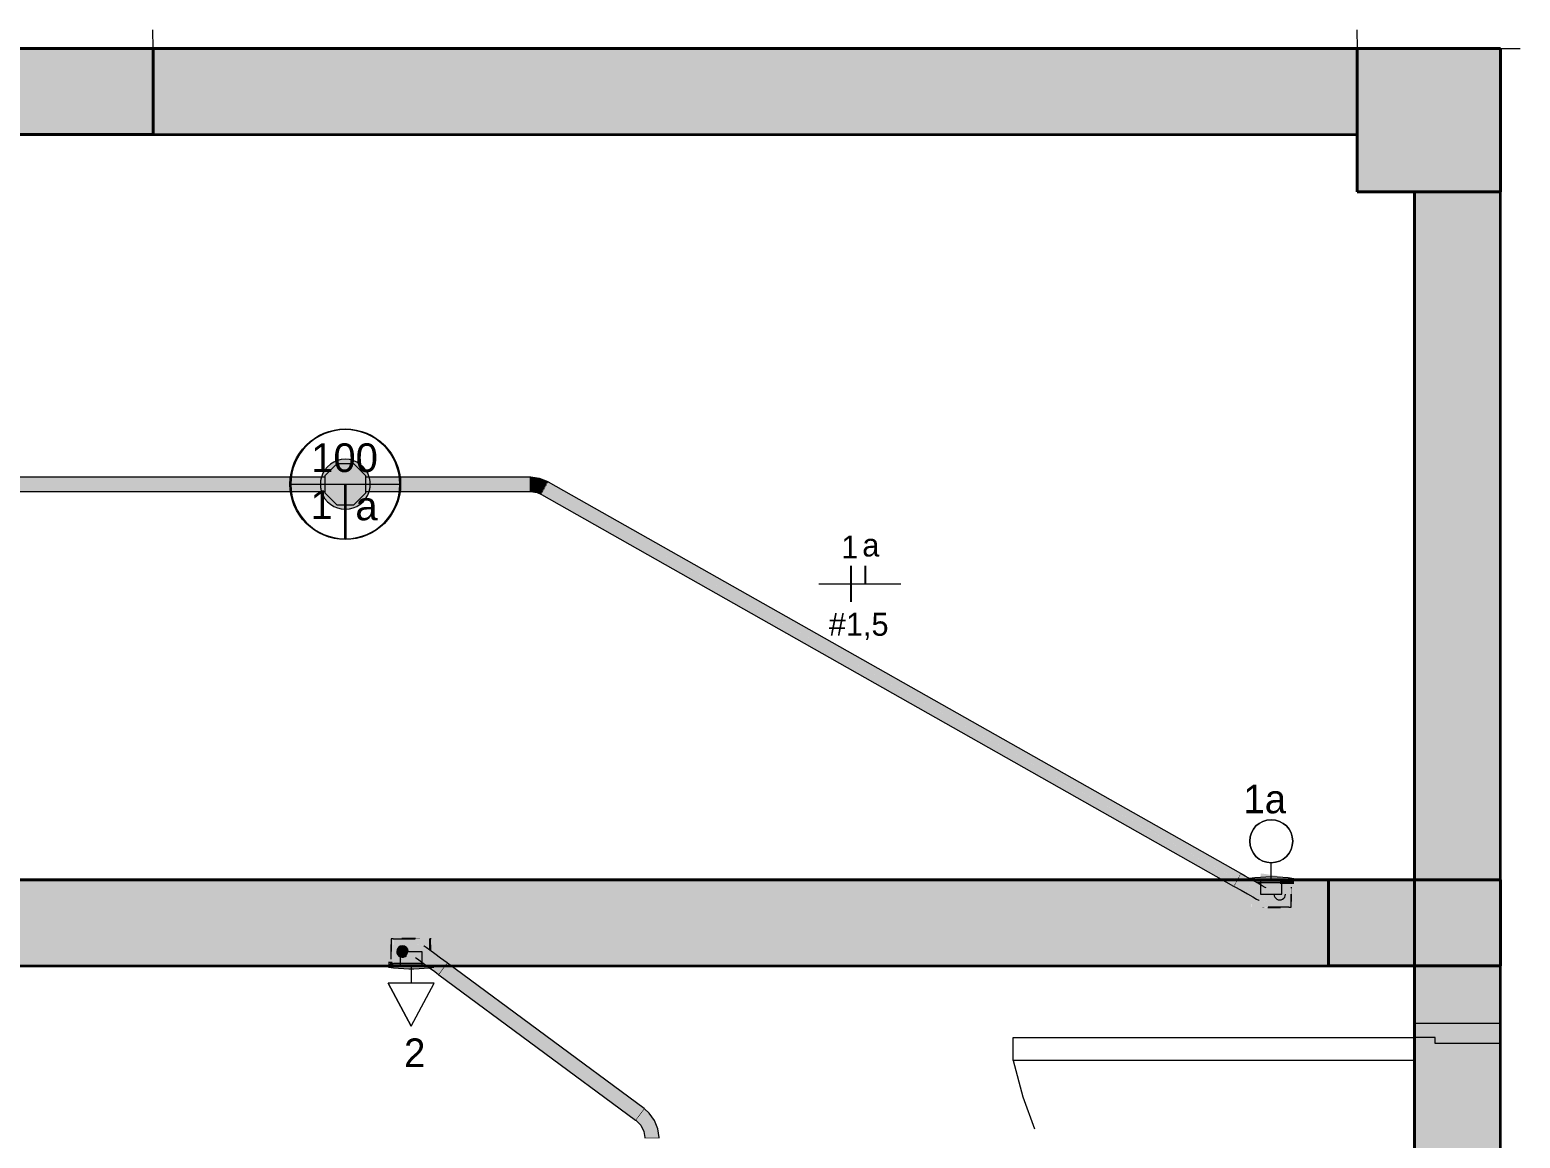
# Model space of a CAD drawing. Header units: metres. Extents: x 34 to 64.7, y -8.4 to 5.
# Drawn here: x 41.518 to 44.117, y 3.02 to 4.953 of the extents above; entities that cross this region are included whole.
import ezdxf

# ---------------------------------------------------------------- set-up
doc = ezdxf.new("R2010")
doc.units = ezdxf.units.M
for name, pattern in [('Hidden 1_5', [0.0022, 0.0015, -0.0007]), ('IMPORT-DASHED2 _4_', [0.375, 0.25, -0.125]), ('IMPORT-HIDDEN2 _4_', [0.1875, 0.125, -0.0625])]:
    doc.linetypes.add(name, pattern=pattern)
for name, color, linetype, lineweight in [('A-ANNO-NOTE', 7, 'Continuous', 18), ('A-COLS', 7, 'Continuous', 18), ('A-DETL', 7, 'Hidden 1_5', 18), ('A-GENM', 7, 'Continuous', 18), ('ARQ-PAR', 7, 'Continuous', 18), ('ARQ-PIS', 7, 'Continuous', 18), ('ARQ-POR', 7, 'Continuous', 18), ('ARQ-PROJ', 7, 'IMPORT-DASHED2 _4_', 18), ('Dispositivos elétricos', 7, 'Continuous', 70), ('E-LITE', 7, 'Continuous', 50), ('E-LITE-EQPM-IDEN', 7, 'Continuous', 9), ('E-LITE-IDEN', 7, 'Continuous', 9), ('E-POWR-CNDT', 7, 'Continuous', 35), ('Identificadores de dispositivos elétricos', 7, 'Continuous', 9), ('S-BEAM', 7, 'Continuous', 18)]:
    doc.layers.add(name, color=color, linetype=linetype, lineweight=lineweight)
doc.layers.add('BASE ELETRICO__dwg', color=7, linetype='Continuous', lineweight=18, true_color=0x767676)
doc.styles.add('Arial', font='arial.ttf', dxfattribs={"height": 0.05})
doc.styles.add('Century Gothic', font='GOTHIC.TTF', dxfattribs={"height": 0.05})
doc.styles.add('Century Gothic_1', font='GOTHIC.TTF', dxfattribs={"height": 0.04})

# ---------------------------------------------------------------- blocks, each defined once
blk = doc.blocks.new('IFC_ifc-1-PLANTA BAIXA - TÉRREO')
at = {"layer": 'A-COLS', "lineweight": 5, "true_color": 0xdfb68e, "transparency": 33554685}
for points in [[(41.4326, 4.77), (41.7326, 4.77), (41.7326, 4.92), (41.4326, 4.92)], [(43.8326, 4.67), (44.0826, 4.67), (44.0826, 4.92), (43.8326, 4.92), (43.8326, 4.77)], [(43.9326, 3.32), (44.0826, 3.32), (44.0826, 3.47), (43.7826, 3.47), (43.7826, 3.32), (43.7999, 3.32)]]:
    blk.add_hatch(color=31, dxfattribs=at).paths.add_polyline_path(points)
at = {"layer": 'S-BEAM', "lineweight": 5, "true_color": 0xe6c9ab, "transparency": 33554675}
for points in [[(43.6286, 4.77), (43.8326, 4.77), (43.8326, 4.92), (41.7326, 4.92), (41.7326, 4.77), (43.6276, 4.77)], [(43.9326, 3.47), (44.0826, 3.47), (44.0826, 4.67), (43.9326, 4.67), (43.9326, 3.6999)], [(42.5868, 3.32), (43.7826, 3.32), (43.7826, 3.47), (43.7176, 3.47), (43.7176, 3.4672), (43.7221, 3.4672), (43.7221, 3.4642), (43.7176, 3.4642), (43.7176, 3.4571), (43.7181, 3.4571), (43.7181, 3.4329), (43.7176, 3.4329), (43.7175, 3.4225), (43.6981, 3.4225), (43.6981, 3.422), (43.6672, 3.422), (43.6672, 3.4225), (43.6476, 3.4226), (43.6476, 3.4329), (43.6472, 3.4329), (43.6471, 3.4423), (43.6324, 3.4508), (43.6261, 3.4546), (43.6145, 3.4607), (43.598, 3.47), (41.3326, 3.47), (41.3326, 3.32), (42.1476, 3.32), (42.1476, 3.3228), (42.1432, 3.3228), (42.1432, 3.3258), (42.1476, 3.3258), (42.1476, 3.3329), (42.1472, 3.3329), (42.1472, 3.3571), (42.1476, 3.3571), (42.1478, 3.3675), (42.1672, 3.3675), (42.1672, 3.368), (42.1981, 3.368), (42.1981, 3.3675), (42.2176, 3.3675), (42.2176, 3.3571), (42.2181, 3.3571), (42.2181, 3.3454), (42.2297, 3.3365), (42.2406, 3.3285), (42.2501, 3.3218), (42.2525, 3.32), (42.5852, 3.32)], [(44.0826, 0.3), (44.0826, 3.32), (43.9326, 3.32), (43.9326, 2.425), (43.9354, 2.425), (43.9354, 2.4295), (43.9384, 2.4295), (43.9386, 2.425), (43.9455, 2.425), (43.9455, 2.4255), (43.9697, 2.4255), (43.9697, 2.425), (43.9801, 2.4249), (43.9801, 2.4055), (43.9806, 2.4055), (43.9806, 2.3745), (43.9801, 2.3745), (43.9801, 2.355), (43.9697, 2.355), (43.9697, 2.3545), (43.9455, 2.3545), (43.9455, 2.355), (43.9418, 2.355), (43.9384, 2.3536), (43.9384, 2.3506), (43.9354, 2.3506), (43.9354, 2.3525), (43.9326, 2.3515), (43.9326, 1.6283), (43.9354, 1.6273), (43.9354, 1.6295), (43.9384, 1.6295), (43.9386, 1.626), (43.9417, 1.625), (43.9455, 1.6252), (43.9455, 1.6255), (43.9697, 1.6255), (43.9697, 1.625), (43.9801, 1.6249), (43.9801, 1.6055), (43.9806, 1.6055), (43.9806, 1.5745), (43.9801, 1.5745), (43.9801, 1.555), (43.9697, 1.555), (43.9697, 1.5545), (43.9455, 1.5545), (43.9455, 1.555), (43.9384, 1.555), (43.9384, 1.5506), (43.9354, 1.5506), (43.9354, 1.555), (43.9326, 1.555), (43.9326, 0.3)]]:
    blk.add_hatch(color=9, dxfattribs=at).paths.add_polyline_path(points)
at = {"layer": 'A-COLS', "color": 31, "lineweight": 35, "true_color": 0xdeb58e}
for p, q in [((41.7326, 4.92), (41.4326, 4.92)), ((41.4326, 4.92), (41.7326, 4.92)), ((41.7326, 4.92), (41.4326, 4.92)), ((41.4326, 4.92), (41.7326, 4.92)), ((44.0826, 4.92), (43.8326, 4.92)), ((43.8326, 4.92), (44.0826, 4.92)), ((44.0826, 4.92), (43.8326, 4.92)), ((43.8326, 4.92), (44.0826, 4.92)), ((44.0826, 4.67), (44.0826, 4.92)), ((44.0826, 4.92), (44.0826, 4.67)), ((44.0826, 4.67), (44.0826, 4.92)), ((44.0826, 4.92), (44.0826, 4.67)), ((41.4326, 4.77), (41.7326, 4.77)), ((41.7326, 4.77), (41.4326, 4.77)), ((41.4326, 4.77), (41.7326, 4.77)), ((41.7326, 4.77), (41.4326, 4.77)), ((43.7999, 3.47), (43.7826, 3.47)), ((43.7826, 3.47), (43.7999, 3.47)), ((43.7826, 3.32), (43.7999, 3.32)), ((43.7999, 3.32), (43.7826, 3.32))]:
    blk.add_line(p, q, dxfattribs=at)
at = {"layer": 'A-COLS', "color": 252, "lineweight": 35, "true_color": 0x8e8e8e}
for p, q in [((41.7326, 4.92), (41.4326, 4.92)), ((41.7326, 4.77), (41.7326, 4.92)), ((43.8326, 4.92), (43.8326, 4.67)), ((44.0826, 4.92), (43.8326, 4.92)), ((44.0826, 4.67), (44.0826, 4.92)), ((41.4326, 4.77), (41.7326, 4.77)), ((43.8326, 4.67), (44.0826, 4.67)), ((43.7826, 3.47), (43.7826, 3.32)), ((43.9326, 3.47), (43.7826, 3.47)), ((43.7826, 3.32), (43.9326, 3.32))]:
    blk.add_line(p, q, dxfattribs=at)
at = {"layer": 'A-COLS', "color": 9, "lineweight": 35, "true_color": 0xe5c8aa}
for p, q in [((41.7326, 4.77), (41.7326, 4.92)), ((41.7326, 4.92), (41.7326, 4.77)), ((41.7326, 4.77), (41.7326, 4.92)), ((41.7326, 4.92), (41.7326, 4.77)), ((43.8326, 4.92), (43.8326, 4.77)), ((43.8326, 4.77), (43.8326, 4.92)), ((43.8326, 4.92), (43.8326, 4.77)), ((43.8326, 4.77), (43.8326, 4.92)), ((43.8326, 4.77), (43.8326, 4.67)), ((43.8326, 4.67), (43.8326, 4.77)), ((43.8326, 4.67), (43.9326, 4.67)), ((43.9326, 4.67), (43.8326, 4.67)), ((43.9326, 4.67), (44.0826, 4.67)), ((44.0826, 4.67), (43.9326, 4.67)), ((43.9326, 4.67), (44.0826, 4.67)), ((44.0826, 4.67), (43.9326, 4.67)), ((43.7826, 3.47), (43.7826, 3.32)), ((43.7826, 3.32), (43.7826, 3.47)), ((44.0826, 3.47), (43.9326, 3.47)), ((43.9326, 3.47), (44.0826, 3.47)), ((43.9326, 3.32), (44.0826, 3.32)), ((44.0826, 3.32), (43.9326, 3.32))]:
    blk.add_line(p, q, dxfattribs=at)
at = {"layer": 'A-COLS', "color": 9, "lineweight": 35, "true_color": 0xe1c6a9}
for p, q in [((43.8326, 4.77), (43.8326, 4.67)), ((43.8326, 4.67), (43.8326, 4.77)), ((43.8326, 4.67), (43.9326, 4.67)), ((43.9326, 4.67), (43.8326, 4.67)), ((43.9326, 3.47), (43.7999, 3.47)), ((43.7999, 3.47), (43.9326, 3.47)), ((44.0826, 3.47), (43.9326, 3.47)), ((44.0826, 3.32), (44.0826, 3.47)), ((43.7999, 3.32), (43.9326, 3.32)), ((43.9326, 3.32), (43.7999, 3.32)), ((43.9326, 3.32), (44.0826, 3.32))]:
    blk.add_line(p, q, dxfattribs=at)
at = {"layer": 'A-COLS', "color": 31, "lineweight": 35, "true_color": 0xdfb68e}
for p, q in [((44.0826, 3.32), (44.0826, 3.47)), ((44.0826, 3.47), (44.0826, 3.32))]:
    blk.add_line(p, q, dxfattribs=at)
at = {"layer": 'S-BEAM', "color": 9, "lineweight": 35, "true_color": 0xe5c8ab}
for p, q in [((41.7326, 4.92), (41.7326, 4.77)), ((41.7326, 4.77), (41.7326, 4.92)), ((43.8326, 4.92), (41.7326, 4.92)), ((41.7326, 4.92), (43.8326, 4.92)), ((41.7326, 4.92), (41.7326, 4.77)), ((41.7326, 4.77), (41.7326, 4.92)), ((41.7326, 4.92), (43.8326, 4.92)), ((41.7326, 4.92), (41.7326, 4.77)), ((43.8326, 4.92), (43.8326, 4.77)), ((43.8326, 4.77), (43.8326, 4.92)), ((43.8326, 4.92), (43.8326, 4.77)), ((43.8326, 4.77), (43.8326, 4.92)), ((43.8326, 4.77), (43.8326, 4.92)), ((41.7326, 4.77), (43.8326, 4.77)), ((41.7326, 4.77), (43.8326, 4.77)), ((41.7326, 4.77), (43.8326, 4.77)), ((43.9326, 4.67), (44.0826, 4.67)), ((44.0826, 4.67), (43.9326, 4.67)), ((43.9326, 4.67), (43.9326, 3.47)), ((43.9326, 3.47), (43.9326, 4.67)), ((43.9326, 4.67), (44.0826, 4.67)), ((44.0826, 4.67), (43.9326, 4.67)), ((43.9326, 3.47), (43.9326, 4.67)), ((44.0826, 4.67), (43.9326, 4.67)), ((44.0826, 3.47), (44.0826, 4.67)), ((44.0826, 3.47), (44.0826, 4.67)), ((44.0826, 3.47), (44.0826, 4.67)), ((41.3326, 3.47), (43.7826, 3.47)), ((43.7826, 3.47), (43.7826, 3.32)), ((43.7826, 3.32), (43.7826, 3.47)), ((43.7826, 3.32), (43.7826, 3.47)), ((43.9326, 3.47), (44.0826, 3.47)), ((44.0826, 3.47), (43.9326, 3.47)), ((43.9326, 3.47), (44.0826, 3.47)), ((41.3326, 3.32), (43.7826, 3.32)), ((43.9326, 3.32), (44.0826, 3.32)), ((44.0826, 3.32), (43.9326, 3.32)), ((43.9326, 3.32), (43.9326, 0.3)), ((43.9326, 0.3), (43.9326, 3.32)), ((44.0826, 3.32), (43.9326, 3.32)), ((43.9326, 0.3), (43.9326, 3.32)), ((44.0826, 0.3), (44.0826, 3.32)), ((44.0826, 0.3), (44.0826, 3.32)), ((44.0826, 0.3), (44.0826, 3.32))]:
    blk.add_line(p, q, dxfattribs=at)
at = {"layer": 'S-BEAM', "color": 9, "lineweight": 35, "true_color": 0xe3c7ab}
for p, q in [((43.8326, 4.92), (41.7326, 4.92)), ((41.7326, 4.92), (43.8326, 4.92)), ((41.7326, 4.77), (43.8326, 4.77)), ((41.7326, 4.77), (43.8326, 4.77)), ((43.9326, 4.67), (43.9326, 3.47)), ((43.9326, 0.3), (43.9326, 4.67)), ((44.0826, 3.47), (44.0826, 4.67)), ((44.0826, 0.3), (44.0826, 4.67)), ((43.7826, 3.47), (41.3326, 3.47)), ((41.3326, 3.47), (43.7826, 3.47)), ((44.0826, 3.47), (43.9326, 3.47)), ((41.3326, 3.32), (43.7826, 3.32)), ((41.3326, 3.32), (43.7826, 3.32)), ((43.9326, 3.32), (44.0826, 3.32)), ((43.9326, 3.32), (43.9326, 0.3)), ((44.0826, 0.3), (44.0826, 3.32))]:
    blk.add_line(p, q, dxfattribs=at)
at = {"layer": 'S-BEAM', "color": 253, "lineweight": 35, "true_color": 0xababab}
for p, q in [((41.7326, 4.77), (41.7326, 4.92)), ((43.8326, 4.92), (41.7326, 4.92)), ((43.8326, 4.92), (43.8326, 4.77)), ((41.7326, 4.77), (43.8326, 4.77)), ((43.9326, 4.67), (44.0826, 4.67)), ((43.9326, 4.67), (43.9326, 0.3)), ((44.0826, 0.3), (44.0826, 4.67)), ((43.7826, 3.47), (41.3326, 3.47)), ((43.7826, 3.47), (43.7826, 3.32)), ((41.3326, 3.32), (43.7826, 3.32))]:
    blk.add_line(p, q, dxfattribs=at)
blk = doc.blocks.new('BASE ELETRICO__dwg-8227098-PLANTA BAIXA - TÉRREO')
at = {"layer": 'ARQ-PAR', "color": 252, "true_color": 0x8e8e8e}
for p, q in [((44.0826, 3.22), (44.0826, 3.52)), ((44.0826, 3.47), (43.7471, 3.47))]:
    blk.add_line(p, q, dxfattribs=at)
at = {"layer": 'ARQ-PAR', "color": 252, "true_color": 0x8e8e8e, "flags": 128}
for points in [[(33.9763, 0.2), (34.0326, 0.2), (34.0326, 4.92), (44.1168, 4.92)], [(36.4826, 4.92), (36.4826, 4.77), (41.7326, 4.77), (41.7326, 4.92)], [(44.0826, 4.67), (43.8326, 4.67), (43.8326, 4.92)], [(43.5473, 3.47), (41.1826, 3.47), (41.1826, 3.1712)], [(41.3326, 3.1667), (41.3326, 3.32), (42.1182, 3.32)], [(42.2946, 3.32), (43.9326, 3.32), (43.9326, 3.22), (44.0826, 3.22), (44.0826, 0.2), (44.1168, 0.2)]]:
    blk.add_lwpolyline(points, dxfattribs=at)
at = {"layer": 'ARQ-PIS', "color": 252, "true_color": 0x8e8e8e}
for p, q in [((41.7326, 4.92), (41.7321, 4.9525)), ((43.8321, 4.9525), (43.8326, 4.92))]:
    blk.add_line(p, q, dxfattribs=at)
at = {"layer": 'ARQ-POR', "color": 252, "true_color": 0x8e8e8e, "flags": 128}
for points in [[(44.0826, 3.185), (43.9684, 3.185), (43.9684, 3.195), (43.9327, 3.195), (43.9326, 3.205), (43.9326, 3.22), (44.0826, 3.22), (44.0826, 3.185)], [(43.2328, 3.155), (43.2328, 3.195), (43.9326, 3.195), (43.9326, 3.155), (43.2328, 3.155)]]:
    blk.add_lwpolyline(points, dxfattribs=at)
at = {"layer": 'ARQ-POR', "color": 252, "linetype": 'IMPORT-HIDDEN2 _4_', "true_color": 0x8e8e8e}
blk.add_arc((43.9689, 3.3193), 0.7543, 192.5774, 269.9718, dxfattribs=at)
at = {"layer": 'ARQ-PROJ', "color": 252, "true_color": 0x8e8e8e}
blk.add_line((44.0826, 4.92), (44.0826, 3.52), dxfattribs=at)
blk = doc.blocks.new('PVC Corrugado Amarelo_Caixa de Luz 4x2 - Linha Eletroduto Corrugado _Amarelo_-V10-PLANTA BAIXA - TÉRREO')
at = {"layer": 'E-POWR-CNDT', "linetype": 'Hidden 1_5', "lineweight": 18, "true_color": 0xffff00}
for points in [[(-0.0355, 0.025), (-0.035, 0.025), (-0.035, 0.0371), (-0.0355, 0.0371), (-0.0355, 0.0276)], [(-0.015, 0.015), (-0.0118, 0.0156), (-0.01, 0.0163), (-0.0073, 0.0188), (-0.0062, 0.0204), (-0.0052, 0.0234), (-0.005, 0.025), (-0.0056, 0.0282), (-0.0067, 0.0305), (-0.0079, 0.0321), (-0.011, 0.0341), (-0.0129, 0.0347), (-0.015, 0.035), (-0.0176, 0.0347), (-0.02, 0.0337), (-0.0221, 0.0321), (-0.0237, 0.03), (-0.0248, 0.0266), (-0.025, 0.025), (-0.0244, 0.0218), (-0.0237, 0.02), (-0.0221, 0.0179), (-0.02, 0.0163), (-0.0176, 0.0153)], [(-0.0155, 0.0475), (-0.0121, 0.0475), (-0.0121, 0.048), (-0.0155, 0.048)], [(-0.008, 0.0475), (0, 0.0475), (0, 0.048), (-0.0121, 0.0478), (-0.0121, 0.0475), (-0.0088, 0.0475)], [(0.0121, 0.0475), (0.0121, 0.048), (0, 0.048), (0, 0.0475), (0.0118, 0.0475)], [(0.015, 0.0475), (0.0155, 0.0475), (0.0155, 0.048), (0.0121, 0.048), (0.0121, 0.0475), (0.0139, 0.0475)], [(0.035, 0.0258), (0.0349, 0.0475), (0.031, 0.0475), (0.031, 0.0286), (0.0349, 0.0258)], [(0.0355, 0.0254), (0.0355, 0.0371), (0.035, 0.0371), (0.035, 0.0258), (0.0354, 0.0255)], [(-0.0371, 0.0028), (-0.0371, 0.0058), (-0.0395, 0.0058), (-0.0395, 0.0028), (-0.0389, 0.0028)], [(-0.0319, 0.0028), (-0.031, 0.0028), (-0.0313, 0.0058), (-0.0371, 0.0058), (-0.0368, 0.0028), (-0.0327, 0.0028)], [(-0.0355, 0.0129), (-0.035, 0.0129), (-0.035, 0.025), (-0.0355, 0.025), (-0.0355, 0.0142)], [(-0.0067, 0.0028), (0, 0.0028), (0, 0.0058), (-0.031, 0.0058), (-0.031, 0.0028), (-0.0094, 0.0028)], [(0.0118, 0.0028), (0.0242, 0.0028), (0.0204, 0.0058), (0, 0.0058), (0, 0.0028), (0.0094, 0.0028)]]:
    blk.add_hatch(color=2, dxfattribs=at).paths.add_polyline_path(points)
h = blk.add_hatch(color=2, dxfattribs=at)
h.paths.add_polyline_path([(-0.0345, 0), (-0.031, 0), (-0.0313, 0.0028), (-0.035, 0.0028), (-0.0349, 0)])
h.paths.add_polyline_path([(-0.0338, 0.0058), (-0.031, 0.0058), (-0.0313, 0.0475), (-0.035, 0.0474), (-0.0349, 0.0058), (-0.0342, 0.0058)])
h = blk.add_hatch(color=2, dxfattribs=at)
h.paths.add_polyline_path([(0.0131, 0), (0.0278, 0.0001), (0.0241, 0.0028), (-0.031, 0.0028), (-0.031, 0), (0.0128, 0)])
h.paths.add_polyline_path([(0, 0.0058), (0.0204, 0.0058), (0.0124, 0.0117), (0.0069, 0.0156), (0.0052, 0.0172), (0.0033, 0.0209), (0.0026, 0.0231), (0.0028, 0.0276), (0.0034, 0.0296), (0.0056, 0.0331), (0.0072, 0.0348), (0.0109, 0.0367), (0.0131, 0.0374), (0.0173, 0.0372), (0.0196, 0.0366), (0.0238, 0.0338), (0.025, 0.0328), (0.0302, 0.0291), (0.031, 0.0286), (0.031, 0.0475), (-0.031, 0.0475), (-0.031, 0.0058), (-0.0067, 0.0058)])
h.paths.add_polyline_path([(-0.015, 0.015), (-0.0185, 0.0157), (-0.02, 0.0163), (-0.0221, 0.0179), (-0.0237, 0.02), (-0.0248, 0.0235), (-0.025, 0.025), (-0.0247, 0.0276), (-0.0237, 0.03), (-0.0217, 0.0324), (-0.02, 0.0337), (-0.0176, 0.0347), (-0.015, 0.035), (-0.0115, 0.0343), (-0.01, 0.0337), (-0.0073, 0.0313), (-0.0062, 0.0296), (-0.0053, 0.0276), (-0.005, 0.0247), (-0.0056, 0.0218), (-0.0067, 0.0195), (-0.0087, 0.0173), (-0.01, 0.0163), (-0.0124, 0.0153)])
at = {"layer": 'E-POWR-CNDT', "lineweight": 18}
for p, q in [((-0.035, 0.0375), (-0.0355, 0.0375)), ((-0.035, 0.0375), (-0.0355, 0.0375)), ((-0.0355, 0.0375), (-0.0355, 0.025)), ((-0.0355, 0.0375), (-0.0355, 0.0371)), ((-0.035, 0.0475), (-0.035, 0.025)), ((-0.031, 0.0475), (-0.035, 0.0475)), ((-0.031, 0.0475), (0.0072, 0.0475)), ((-0.016, 0.048), (-0.016, 0.0475)), ((-0.0122, 0.048), (-0.016, 0.048)), ((-0.0125, 0.048), (-0.0125, 0.0475)), ((0, 0.048), (-0.0125, 0.048)), ((0.0078, 0.048), (0, 0.048)), ((0.035, 0.0475), (0.033, 0.0475)), ((0.035, 0.0474), (0.035, 0.0475)), ((-0.0371, 0.0058), (-0.0395, 0.0058)), ((-0.0395, 0.0028), (-0.0371, 0.0028)), ((-0.0327, 0.0058), (-0.0371, 0.0058)), ((-0.0371, 0.0028), (-0.031, 0.0028)), ((-0.0355, 0.025), (-0.0355, 0.0125)), ((-0.0355, 0.0129), (-0.0355, 0.0125)), ((-0.0355, 0.0125), (-0.035, 0.0125)), ((-0.0355, 0.0125), (-0.035, 0.0125))]:
    blk.add_line(p, q, dxfattribs=at)
for start, end in [(0.7332, 180), (180, 315)]:
    blk.add_arc((-0.015, 0.025), 0.01, start, end, dxfattribs=at)
blk = doc.blocks.new('PVC Corrugado Amarelo_Caixa de Luz 4x2 - PVC Corrugado Amarelo_Caixa de Luz 4x2-V16-PLANTA BAIXA - TÉRREO')
at = {"layer": 'E-POWR-CNDT', "linetype": 'Hidden 1_5', "lineweight": 18, "true_color": 0xffff00}
for points in [[(-0.0355, 0.0371), (-0.0355, 0.025), (-0.035, 0.025), (-0.035, 0.0371)], [(-0.0155, 0.048), (-0.0155, 0.0475), (-0.0121, 0.0475), (-0.0121, 0.048), (-0.0139, 0.048)], [(-0.0032, 0.048), (-0.0121, 0.0478), (-0.0121, 0.0475), (0, 0.0475), (0, 0.048)], [(0.0121, 0.048), (0, 0.048), (0, 0.0475), (0.0121, 0.0476)], [(0.0121, 0.048), (0.0121, 0.0475), (0.0155, 0.0475), (0.0155, 0.048), (0.0139, 0.048)], [(0.035, 0.0371), (0.035, 0.028), (0.0355, 0.0278), (0.0355, 0.0371)], [(-0.0381, 0.0058), (-0.0395, 0.0058), (-0.0395, 0.0028), (-0.0371, 0.003), (-0.0371, 0.0058)], [(-0.0313, 0.0058), (-0.0371, 0.0058), (-0.037, 0.0028), (-0.031, 0.0028), (-0.031, 0.0058)], [(-0.0355, 0.025), (-0.0355, 0.0129), (-0.035, 0.0129), (-0.035, 0.025)], [(-0.0183, 0.0058), (-0.031, 0.0058), (-0.031, 0.0028), (0, 0.0028), (0, 0.0058), (-0.0176, 0.0058)], [(0.0222, 0.0058), (0, 0.0058), (0, 0.0028), (0.0291, 0.0028), (0.0238, 0.0058)]]:
    blk.add_hatch(color=2, dxfattribs=at).paths.add_polyline_path(points)
h = blk.add_hatch(color=2, dxfattribs=at)
h.paths.add_polyline_path([(-0.031, 0.0475), (-0.035, 0.0474), (-0.0349, 0.0058), (-0.031, 0.0058), (-0.031, 0.0445)])
h.paths.add_polyline_path([(-0.035, 0.0028), (-0.0349, 0), (-0.031, 0), (-0.0313, 0.0028), (-0.0349, 0.0028)])
h = blk.add_hatch(color=2, dxfattribs=at)
h.paths.add_polyline_path([(0.031, 0.0475), (-0.031, 0.0475), (-0.031, 0.0058), (0.024, 0.0058), (0.0139, 0.0115), (0.0087, 0.0142), (0.006, 0.0163), (0.0038, 0.0196), (0.0029, 0.0218), (0.0025, 0.025), (0.0032, 0.0288), (0.0042, 0.0312), (0.0068, 0.0343), (0.0087, 0.0358), (0.0126, 0.0372), (0.015, 0.0375), (0.0192, 0.0367), (0.0218, 0.0354), (0.0247, 0.0335), (0.0286, 0.0314), (0.031, 0.0302), (0.031, 0.0445)])
h.paths.add_polyline_path([(-0.015, 0.035), (-0.0115, 0.0343), (-0.01, 0.0337), (-0.0073, 0.0312), (-0.0063, 0.03), (-0.0053, 0.0276), (-0.005, 0.0247), (-0.0056, 0.0218), (-0.0063, 0.02), (-0.0088, 0.0173), (-0.01, 0.0163), (-0.0124, 0.0153), (-0.015, 0.015), (-0.0185, 0.0157), (-0.02, 0.0163), (-0.0221, 0.0179), (-0.0237, 0.02), (-0.0248, 0.0235), (-0.025, 0.025), (-0.0247, 0.0276), (-0.0237, 0.03), (-0.0217, 0.0324), (-0.02, 0.0337), (-0.0176, 0.0347)])
h.paths.add_polyline_path([(-0.0269, 0.0028), (-0.031, 0.0028), (-0.031, 0), (0.031, 0), (0.031, 0.0017), (0.0286, 0.0028), (-0.0183, 0.0028)])
h = blk.add_hatch(color=2, dxfattribs=at)
h.paths.add_polyline_path([(0.015, 0.0375), (0.0151, 0.0375), (0.015, 0.0375)])
h.paths.add_polyline_path([(-0.015, 0.035), (-0.0183, 0.0344), (-0.02, 0.0337), (-0.0221, 0.0321), (-0.0237, 0.03), (-0.0248, 0.0266), (-0.0249, 0.0246), (-0.0244, 0.0218), (-0.0237, 0.02), (-0.0221, 0.0179), (-0.02, 0.0163), (-0.0176, 0.0153), (-0.015, 0.015), (-0.0118, 0.0156), (-0.01, 0.0163), (-0.0073, 0.0187), (-0.0062, 0.0204), (-0.0052, 0.0234), (-0.0051, 0.0254), (-0.0056, 0.0282), (-0.0063, 0.03), (-0.0088, 0.0327), (-0.011, 0.0341), (-0.0129, 0.0347)])
h = blk.add_hatch(color=2, dxfattribs=at)
h.paths.add_polyline_path([(0.033, 0.0475), (0.031, 0.0475), (0.031, 0.0302), (0.035, 0.0283), (0.0349, 0.0475), (0.0332, 0.0475)])
h.paths.add_polyline_path([(0.031, 0.0017), (0.0313, 0), (0.0338, 0.0002), (0.0312, 0.0016)])
at = {"layer": 'E-POWR-CNDT', "lineweight": 18}
for p, q in [((-0.035, 0.0375), (-0.0355, 0.0375)), ((-0.035, 0.0375), (-0.0355, 0.0375)), ((-0.0355, 0.0375), (-0.0355, 0.025)), ((-0.0355, 0.0375), (-0.0355, 0.0371)), ((-0.035, 0.0475), (-0.035, 0.025)), ((-0.031, 0.0475), (-0.035, 0.0475)), ((-0.031, 0.0475), (0.0055, 0.0475)), ((-0.016, 0.048), (-0.016, 0.0475)), ((-0.0122, 0.048), (-0.016, 0.048)), ((-0.0125, 0.048), (-0.0125, 0.0475)), ((0, 0.048), (-0.0125, 0.048)), ((0.0059, 0.048), (0, 0.048)), ((-0.0371, 0.0058), (-0.0395, 0.0058)), ((-0.0395, 0.0028), (-0.0371, 0.0028)), ((-0.031, 0.0058), (-0.0371, 0.0058)), ((-0.0371, 0.0028), (-0.031, 0.0028)), ((-0.0355, 0.0142), (-0.0355, 0.0125)), ((-0.0355, 0.0129), (-0.0355, 0.0125)), ((-0.0156, 0.0058), (-0.031, 0.0058)), ((-0.031, 0.0028), (-0.0156, 0.0028))]:
    blk.add_line(p, q, dxfattribs=at)
blk.add_arc((-0.015, 0.025), 0.01, 360, 180, dxfattribs=at)
blk = doc.blocks.new('1_a_1 Tomada 2P_T_Conjunto 4x1 - a_ Tomada 2P_T 10A 2-V9-PLANTA BAIXA - TÉRREO')
at = {"layer": 'A-GENM', "true_color": 0xfbfbfb}
for points in [[(0, 0.0051), (-0.0317, 0.0026), (-0.0276, 0), (0.0395, 0), (0.0395, 0.002), (0.0067, 0.0046)], [(0.0185, 0.0056), (-0.0185, 0.0056), (-0.0185, 0.0037), (0, 0.0051), (0.0185, 0.0037), (0.0185, 0.0051)]]:
    blk.add_hatch(color=7, dxfattribs=at).paths.add_polyline_path(points)
at = {"layer": 'A-DETL'}
for p, q in [((-0.0395, 0.002), (-0.0395, 0)), ((-0.0395, 0), (-0.0281, 0)), ((0.0173, -0.0114), (0.0175, -0.0114))]:
    blk.add_line(p, q, dxfattribs=at)
blk.add_arc((0, -0.2479), 0.253, 97.2255, 98.9698, dxfattribs=at)
at = {"layer": 'A-GENM'}
for p, q in [((-0.028, 0), (0, 0)), ((0, 0), (0.0395, 0)), ((0.0395, 0), (0.0395, 0.002))]:
    blk.add_line(p, q, dxfattribs=at)
blk.add_arc((0, -0.2479), 0.253, 81.0302, 97.2142, dxfattribs=at)
blk = doc.blocks.new('1_a_1 Interruptor_Conjunto 4x2 - a_Simples-V15-PLANTA BAIXA - TÉRREO')
at = {"layer": 'E-LITE', "lineweight": 18, "true_color": 0xfbfbfb}
for points in [[(0.0381, 0), (0.0395, 0), (0.0395, 0.002), (-0.0015, 0.005), (-0.0378, 0.002), (-0.0342, 0), (0.031, 0)], [(0.0185, 0.0037), (0.0183, 0.0052), (0.0169, 0.0062), (-0.0172, 0.0113), (-0.0176, 0.0111), (-0.0183, 0.0104), (-0.0185, 0.0094), (-0.0184, 0.0037), (0, 0.0051), (0.0183, 0.0037)]]:
    blk.add_hatch(color=7, dxfattribs=at).paths.add_polyline_path(points)
at = {"layer": 'A-DETL'}
for p, q in [((-0.0395, 0.002), (-0.0395, 0)), ((-0.0395, 0), (-0.0342, 0))]:
    blk.add_line(p, q, dxfattribs=at)
blk.add_arc((0, -0.2479), 0.253, 98.6833, 98.9698, dxfattribs=at)
at = {"layer": 'E-LITE', "lineweight": 18}
for p, q in [((-0.0342, 0), (0, 0)), ((0, 0), (0.0395, 0)), ((0.0395, 0), (0.0395, 0.002))]:
    blk.add_line(p, q, dxfattribs=at)
blk.add_arc((0, -0.2479), 0.253, 81.0302, 98.672, dxfattribs=at)
blk = doc.blocks.new('PVC Corrugado Amarelo_Caixa de Octogonal 4x4 - PVC Corrugado Amarelo_Caixa de Octogonal 4x4-V18-PLANTA BAIXA - TÉRREO')
at = {"layer": 'Dispositivos elétricos', "linetype": 'Hidden 1_5', "lineweight": 18, "true_color": 0xffff00}
h = blk.add_hatch(color=2, dxfattribs=at)
h.paths.add_polyline_path([(0, -0.0435), (0.0121, -0.0417), (0.0218, -0.0377), (0.0308, -0.0308), (0.0377, -0.0217), (0.0415, -0.0125), (0.0358, -0.0125), (0.0358, -0.0148), (0.0148, -0.0358), (-0.0148, -0.0358), (-0.0358, -0.0148), (-0.0358, -0.0125), (-0.0415, -0.0125), (-0.0377, -0.0217), (-0.0308, -0.0308), (-0.0217, -0.0377), (-0.0109, -0.0421), (-0.0032, -0.0431)])
h.paths.add_polyline_path([(-0.0415, 0.0125), (-0.0358, 0.0125), (-0.0358, 0.0148), (-0.0148, 0.0358), (0.0148, 0.0358), (0.0358, 0.0148), (0.0358, 0.0125), (0.0415, 0.0125), (0.0377, 0.0218), (0.0308, 0.0308), (0.0218, 0.0377), (0.0113, 0.042), (0, 0.0435), (-0.0121, 0.0417), (-0.0217, 0.0377), (-0.031, 0.0304), (-0.0377, 0.0218), (-0.0405, 0.0148)])
blk.add_hatch(color=2, dxfattribs=at).paths.add_polyline_path([(-0.0109, -0.0358), (0.0148, -0.0358), (0.0358, -0.0148), (0.0358, 0.0148), (0.0148, 0.0358), (-0.0148, 0.0358), (-0.0358, 0.0148), (-0.0358, -0.0148), (-0.0148, -0.0358)])
at = {"layer": 'A-DETL'}
for start, end in [(163.2919, 180), (180, 196.7081), (360, 16.6972), (343.2907, 360)]:
    blk.add_arc((0, 0), 0.0435, start, end, dxfattribs=at)
at = {"layer": 'Dispositivos elétricos', "lineweight": 18}
for p, q in [((-0.0148, 0.0358), (-0.0358, 0.0148)), ((0.0148, 0.0358), (-0.0148, 0.0358)), ((0.0358, 0.0148), (0.0148, 0.0358)), ((-0.0358, 0.0148), (-0.0358, -0.0148)), ((0.0358, -0.0148), (0.0358, 0.0148)), ((-0.0358, -0.0148), (-0.0148, -0.0358)), ((0.0148, -0.0358), (0.0358, -0.0148)), ((-0.0148, -0.0358), (0.0148, -0.0358))]:
    blk.add_line(p, q, dxfattribs=at)
for start, end in [(16.7627, 163.2263), (196.7737, 343.2252)]:
    blk.add_arc((0, 0), 0.0435, start, end, dxfattribs=at)
blk = doc.blocks.new('Tag de Luminárias de Teto 2 - Tag de Luminárias de Teto 2-3493498-PLANTA BAIXA - TÉRREO')
at = {"layer": 'E-LITE-EQPM-IDEN'}
for p, q in [((-0.00386, 0), (0.00386, 0)), ((-0.0038, 0.00001), (0.0038, 0.00001)), ((0, 0), (0, -0.00386)), ((-0.00004, -0.00001), (-0.0038, -0.00001)), ((-0.00004, -0.00381), (-0.00004, -0.00001)), ((0.00004, -0.00001), (0.00004, -0.00381)), ((0.0038, -0.00001), (0.00004, -0.00001))]:
    blk.add_line(p, q, dxfattribs=at)
blk.add_circle((0, 0), 0.00386, dxfattribs=at)
for centre, start, end in [((0, 0.00001), 360, 180), ((0, -0.00001), 180, 269.411), ((0, -0.00001), 270.589, 360)]:
    blk.add_arc(centre, 0.0038, start, end, dxfattribs=at)
blk = doc.blocks.new('Fiação_PEX_Tags Lighting Fixture - 2_ FR-4481219-PLANTA BAIXA - TÉRREO')
at = {"layer": 'E-LITE-EQPM-IDEN', "color": 1, "lineweight": 25, "true_color": 0xff0000}
blk.add_line((-0.00089, -0.0014), (-0.00089, -0.0039), dxfattribs=at)
at = {"layer": 'E-LITE-EQPM-IDEN', "lineweight": 25}
blk.add_line((0.00011, -0.0014), (0.00011, -0.00265), dxfattribs=at)
at = {"layer": 'E-LITE-EQPM-IDEN'}
for p in [(-0.00312, -0.00265), (-0.00312, -0.00265), (-0.00312, -0.00265), (-0.00312, -0.00265), (-0.00312, -0.00265), (-0.00312, -0.00265), (-0.00312, -0.00265), (-0.00312, -0.00265), (-0.00312, -0.00265), (-0.00312, -0.00265), (-0.00312, -0.00265), (-0.00312, -0.00265), (-0.00312, -0.00265), (-0.00312, -0.00265), (-0.00312, -0.00265), (-0.00312, -0.00265), (-0.00312, -0.00265), (-0.00312, -0.00265), (-0.00312, -0.00265), (-0.00312, -0.00265), (-0.00312, -0.00265), (-0.00312, -0.00265), (-0.00268, -0.00265)]:
    blk.add_line(p, (0.0026, -0.00265), dxfattribs=at)

msp = doc.modelspace()

# ---------------------------------------------------------------- hatches: boundary and pattern name
at = {"layer": 'E-POWR-CNDT', "lineweight": 5, "true_color": 0xffff00}
for points in [[(39.6803, 4.16), (42.0321, 4.16), (42.0321, 4.1725), (39.1037, 4.1725), (39.1037, 4.16), (39.3635, 4.16)], [(39.1037, 4.1475), (42.0321, 4.1475), (42.0321, 4.16), (39.1037, 4.16), (39.1037, 4.1479)], [(42.1363, 4.16), (42.3896, 4.16), (42.3896, 4.1725), (42.1037, 4.1725), (42.1037, 4.16), (42.1165, 4.16)], [(42.1037, 4.1475), (42.3896, 4.1475), (42.3896, 4.16), (42.1037, 4.16), (42.1037, 4.1479)], [(42.3906, 4.1475), (42.3906, 4.1725), (42.3896, 4.1725), (42.3896, 4.1475)], [(42.409, 4.1426), (42.4211, 4.1645), (42.4054, 4.1706), (42.3906, 4.1725), (42.3906, 4.1475), (42.4009, 4.146), (42.4087, 4.1428)], [(42.4099, 4.1421), (42.422, 4.164), (42.4214, 4.1644), (42.4093, 4.1425)], [(43.6232, 3.4701), (43.6292, 3.4811), (42.8493, 3.9223), (42.4222, 4.1639), (42.4161, 4.153), (43.6217, 3.471)], [(43.6171, 3.4592), (43.6232, 3.4701), (42.4161, 4.153), (42.4101, 4.142), (43.6164, 3.4596)], [(43.6179, 3.4587), (43.6241, 3.4696), (43.6232, 3.4701), (43.6173, 3.4591), (43.6179, 3.4588)], [(43.6677, 3.4325), (43.6719, 3.4333), (43.6748, 3.4349), (43.6766, 3.4363), (43.6784, 3.4389), (43.6241, 3.4696), (43.6182, 3.4586), (43.6301, 3.4522), (43.6513, 3.44), (43.6599, 3.4353), (43.6618, 3.434), (43.6661, 3.4327), (43.6677, 3.4325)], [(43.6241, 3.4696), (43.63, 3.4806), (43.6294, 3.481), (43.6232, 3.4701)], [(43.6785, 3.4388), (43.6797, 3.4419), (43.6801, 3.4451), (43.6794, 3.4489), (43.6778, 3.4521), (43.6762, 3.4541), (43.6724, 3.4566), (43.6642, 3.4608), (43.6507, 3.4688), (43.6346, 3.4778), (43.6303, 3.4805), (43.6241, 3.4696), (43.6785, 3.4389)], [(42.2378, 3.3153), (42.2451, 3.3255), (42.2334, 3.3337), (42.2142, 3.3481), (42.2064, 3.3538), (42.2044, 3.3554), (42.2004, 3.3571), (42.198, 3.3574), (42.1948, 3.3571), (42.192, 3.3561), (42.1897, 3.3547), (42.1876, 3.3524), (42.2367, 3.3161)], [(42.2304, 3.3052), (42.2378, 3.3153), (42.1876, 3.3524), (42.186, 3.3496), (42.1852, 3.3464), (42.1855, 3.3421), (42.1862, 3.3399), (42.1886, 3.3364), (42.1915, 3.334), (42.1994, 3.3286), (42.2119, 3.3191), (42.2264, 3.3084), (42.23, 3.3056)], [(42.2312, 3.3046), (42.2386, 3.3147), (42.2378, 3.3153), (42.2304, 3.3052), (42.2307, 3.305)], [(42.5741, 3.0513), (42.5815, 3.0614), (42.2386, 3.3147), (42.2312, 3.3046), (42.3739, 3.1992), (42.5736, 3.0517)], [(42.2386, 3.3147), (42.2461, 3.3247), (42.2453, 3.3253), (42.2378, 3.3153)], [(42.5815, 3.0614), (42.589, 3.0714), (42.2461, 3.3247), (42.2386, 3.3147), (42.5796, 3.0628)], [(42.5749, 3.0507), (42.5898, 3.0708), (42.589, 3.0714), (42.5741, 3.0513), (42.5744, 3.0511)], [(42.5901, 3.0196), (42.6151, 3.0196), (42.6151, 3.0206), (42.5901, 3.0206)]]:
    msp.add_hatch(color=2, dxfattribs=at).paths.add_polyline_path(points)
h = msp.add_hatch(color=2, dxfattribs=at)
h.paths.add_polyline_path([(42.5918, 3.0206), (42.6147, 3.0206), (42.6147, 3.0233), (42.6117, 3.0405), (42.6029, 3.0575), (42.5898, 3.0708), (42.5751, 3.0506), (42.5815, 3.0444), (42.5861, 3.0375), (42.5891, 3.0293), (42.5901, 3.0206), (42.5918, 3.0206)])
h.paths.add_polyline_path([(42.6147, 3.0206), (42.6151, 3.0206), (42.6147, 3.0233), (42.6147, 3.0206)])

# ---------------------------------------------------------------- linework, layer by layer
at = {"layer": 'A-ANNO-NOTE', "lineweight": 9}
for p, q in [((43.6826, 3.47), (43.6826, 3.5)), ((43.6639, 3.47), (43.6639, 3.445)), ((43.7014, 3.47), (43.6639, 3.47)), ((43.7014, 3.445), (43.7014, 3.47)), ((43.6639, 3.445), (43.7014, 3.445)), ((42.1639, 3.345), (42.2014, 3.345)), ((42.1639, 3.32), (42.1639, 3.345)), ((42.2014, 3.345), (42.2014, 3.32)), ((42.2014, 3.32), (42.1639, 3.32)), ((42.1826, 3.32), (42.1826, 3.29)), ((42.2226, 3.29), (42.1426, 3.29)), ((42.1426, 3.29), (42.1826, 3.215)), ((42.2226, 3.29), (42.1426, 3.29)), ((42.1826, 3.215), (42.1426, 3.29)), ((42.1826, 3.215), (42.2226, 3.29)), ((42.1826, 3.215), (42.2226, 3.29))]:
    msp.add_line(p, q, dxfattribs=at)
msp.add_circle((43.6826, 3.5375), 0.0375, dxfattribs=at)
for start, end in [(0, 180), (180, 360)]:
    msp.add_arc((43.6826, 3.5375), 0.0375, start, end, dxfattribs=at)
at = {"layer": 'E-POWR-CNDT', "color": 57, "lineweight": 18, "true_color": 0x808040}
for p, q in [((42.0321, 4.1725), (39.1037, 4.1725)), ((42.3896, 4.1725), (42.1037, 4.1725)), ((42.3906, 4.1725), (42.3896, 4.1725)), ((42.4222, 4.1639), (42.4214, 4.1644)), ((43.6294, 3.481), (42.4222, 4.1639)), ((39.1037, 4.1475), (42.0321, 4.1475)), ((42.1037, 4.1475), (42.3896, 4.1475)), ((42.3896, 4.1475), (42.3906, 4.1475)), ((42.409, 4.1426), (42.4099, 4.1421)), ((42.4099, 4.1421), (43.6171, 3.4592)), ((43.6171, 3.4592), (43.6179, 3.4587)), ((43.6303, 3.4805), (43.6294, 3.481)), ((42.2304, 3.3052), (42.2312, 3.3046)), ((42.2312, 3.3046), (42.5741, 3.0513)), ((42.2461, 3.3247), (42.2453, 3.3253)), ((42.589, 3.0714), (42.2461, 3.3247)), ((42.5898, 3.0708), (42.589, 3.0714)), ((42.5741, 3.0513), (42.5749, 3.0507)), ((42.5901, 3.0206), (42.5901, 3.0196)), ((42.6151, 3.0196), (42.6151, 3.0206))]:
    msp.add_line(p, q, dxfattribs=at)
at = {"layer": 'E-POWR-CNDT', "color": 57, "lineweight": 18, "true_color": 0x808040, "flags": 128}
for points in [[(42.4214, 4.1644), (42.4068, 4.1703), (42.3913, 4.1725), (42.3906, 4.1725)], [(42.3906, 4.1475), (42.4025, 4.1455), (42.409, 4.1426)], [(43.6179, 3.4587), (43.63, 3.4519), (43.6412, 3.4456), (43.6505, 3.4403), (43.6572, 3.4365), (43.6609, 3.4345), (43.6615, 3.4341)], [(43.6738, 3.4559), (43.6721, 3.4568), (43.6671, 3.4597), (43.6592, 3.4641), (43.649, 3.4699), (43.6374, 3.4765), (43.6303, 3.4805)], [(42.2453, 3.3253), (42.2341, 3.3336), (42.2238, 3.3412), (42.2152, 3.3475), (42.209, 3.3522), (42.2056, 3.3547), (42.205, 3.3551)], [(42.1902, 3.3349), (42.1918, 3.3338), (42.1964, 3.3304), (42.2037, 3.325), (42.2131, 3.318), (42.2238, 3.3101), (42.2304, 3.3052)], [(42.6151, 3.0206), (42.6131, 3.0361), (42.6074, 3.0507), (42.5981, 3.0634), (42.5898, 3.0708)], [(42.5749, 3.0507), (42.5834, 3.042), (42.5886, 3.0311), (42.5901, 3.0206)]]:
    msp.add_lwpolyline(points, dxfattribs=at)

# ---------------------------------------------------------------- block references
at = {"lineweight": 5}
msp.add_blockref('IFC_ifc-1-PLANTA BAIXA - TÉRREO', (0, 0), dxfattribs=at)
at = {"layer": 'A-DETL'}
for name, p in [('PVC Corrugado Amarelo_Caixa de Octogonal 4x4 - PVC Corrugado Amarelo_Caixa de Octogonal 4x4-V18-PLANTA BAIXA - TÉRREO', (42.0679, 4.16)), ('1_a_1 Interruptor_Conjunto 4x2 - a_Simples-V15-PLANTA BAIXA - TÉRREO', (43.6826, 3.47))]:
    msp.add_blockref(name, p, dxfattribs=at)
at = {"layer": 'A-DETL', "rotation": 180}
msp.add_blockref('1_a_1 Tomada 2P_T_Conjunto 4x1 - a_ Tomada 2P_T 10A 2-V9-PLANTA BAIXA - TÉRREO', (42.1826, 3.32), dxfattribs=at)
at = {"layer": 'BASE ELETRICO__dwg', "color": 252, "true_color": 0x8e8e8e}
msp.add_blockref('BASE ELETRICO__dwg-8227098-PLANTA BAIXA - TÉRREO', (0, 0), dxfattribs=at)
at = {"layer": 'E-LITE-EQPM-IDEN', "xscale": 24.99999999999999, "yscale": 24.99999999999999, "zscale": 24.99999999999999}
for name, p in [('Tag de Luminárias de Teto 2 - Tag de Luminárias de Teto 2-3493498-PLANTA BAIXA - TÉRREO', (42.0679, 4.16)), ('Fiação_PEX_Tags Lighting Fixture - 2_ FR-4481219-PLANTA BAIXA - TÉRREO', (42.9718, 4.0527))]:
    msp.add_blockref(name, p, dxfattribs=at)
at = {"layer": 'E-POWR-CNDT', "lineweight": 18, "rotation": 180}
msp.add_blockref('PVC Corrugado Amarelo_Caixa de Luz 4x2 - PVC Corrugado Amarelo_Caixa de Luz 4x2-V16-PLANTA BAIXA - TÉRREO', (43.6826, 3.47), dxfattribs=at)
at = {"layer": 'E-POWR-CNDT', "lineweight": 18}
msp.add_blockref('PVC Corrugado Amarelo_Caixa de Luz 4x2 - Linha Eletroduto Corrugado _Amarelo_-V10-PLANTA BAIXA - TÉRREO', (42.1826, 3.32), dxfattribs=at)

# ---------------------------------------------------------------- texts
at = {"layer": 'E-LITE-EQPM-IDEN', "attachment_point": 1}
for s, insert, char_height, width, style in [('100', (42.0083, 4.2313), 0.05, 0.144304, 'Arial'), ('1', (42.0072, 4.1492), 0.05, 0.048101, 'Arial'), ('a', (42.0855, 4.1472), 0.05, 0.048101, 'Arial'), ('1', (42.9328, 4.0706), 0.04, 0.03808, 'Century Gothic_1'), ('a', (42.9695, 4.074), 0.04, 0.048101, 'Century Gothic_1'), ('#1,5', (42.9112, 3.9358), 0.04, 0.144304, 'Century Gothic_1')]:
    msp.add_mtext(s, dxfattribs=dict(at, insert=insert, char_height=char_height, width=width, style=style))
at = {"layer": 'E-LITE-IDEN', "insert": (43.6342, 3.6362), "char_height": 0.05, "width": 0.106224, "attachment_point": 1, "style": 'Century Gothic'}
msp.add_mtext('1a', dxfattribs=at)
at = {"layer": 'Identificadores de dispositivos elétricos', "insert": (42.1704, 3.1935), "char_height": 0.05, "width": 0.048101, "attachment_point": 1, "style": 'Century Gothic'}
msp.add_mtext('2', dxfattribs=at)

doc.saveas('drawing.dxf')
